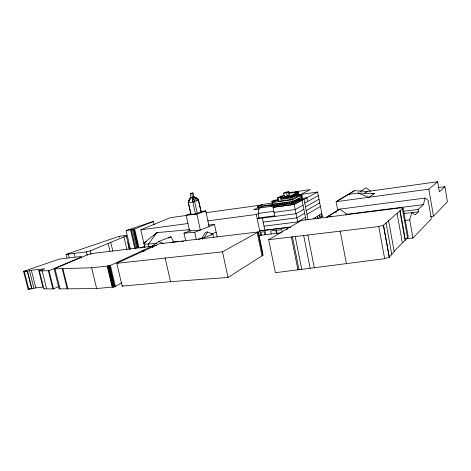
<?xml version="1.0" encoding="UTF-8"?>
<svg xmlns="http://www.w3.org/2000/svg" width="471" height="471" viewBox="0 0 471 471"><rect width="100%" height="100%" fill="white"/><g stroke="black" fill="none" stroke-linecap="round" stroke-linejoin="round"><path stroke-width="0.71" d="M303.866 209.277L296.041 213.699L257.195 218.732L258.832 217.89L258.502 213.357L258.903 208.058L262.123 206.486L271.791 205.156L270.484 205.803L273.292 205.421M193.705 197.066L194.405 197.208A5.711 4.669 32 0 1 196.372 198.061L198.638 200.187L201.205 212.021L195.5 213.84L190.926 214.329L188.329 202.477L189.436 199.527A5.746 5.305 -67 0 1 190.896 197.955L191.503 197.555M190.926 214.329L188.182 202.306L189.236 199.463A5.575 4.898 -79.8 0 1 190.584 197.979L192.062 197.296M403.594 211.273L418.095 209.495L423.405 204.638L425.048 198.073L339.668 209.136L326.415 217.331M406.385 238.691L412.932 238.002L409.729 219.904L411.678 212.645L415.192 214.829L418.495 211.767L418.095 209.495M188.329 202.477L191.138 197.602L190.272 193.64L191.567 193.222L193.086 193.022L193.952 196.984L198.638 200.187C197.161 200.41 184.055 205.756 189.66 199.951M198.332 239.468L202.053 237.943L204.12 237.778L207.687 232.026L212.898 234.169L213.657 237.708M190.402 198.78L191.138 197.602L194.658 197.108A5.564 5.016 -4.4 0 1 196.531 197.926L198.638 200.187M189.736 229.642L156.984 232.621L148.394 244.019L149.054 246.886M391.766 254.387L395.499 249.877L408.28 237.084L403.129 208.105L400.509 207.841L301.399 220.452L268.653 239.704L275.417 272.703L384.654 258.703L389.229 257.243L391.766 254.387L386.061 222.96M412.932 238.002L431.348 218.897L428.139 200.31L425.048 198.073M430.553 216.519L433.467 216.171L447.45 201.747L444.93 186.699L438.424 187.582M153.564 235.771L156.984 232.621L157.726 232.851M444.93 186.699L439.349 191.838L437.641 181.729L366.102 191.656M268.653 239.704L378.766 226.551L383.4 225.273L403.129 208.105M337.842 210.861L336.111 201.694L428.863 189.189L437.641 181.729M144.22 242.789L156.984 232.621M171.815 242.789L173.752 242.023L170.949 236.73L158.656 241.488L152.539 245.921L152.863 247.322M262.023 255.841L263.148 255.082L258.361 231.926L159.163 243.831L116.784 263.324L122.16 286.144L170.526 281.67L228.017 277.472L262.023 255.841L257.207 232.568M345.738 215.053L346.933 214.24L423.405 204.638M357.954 193.092L374.698 193.416L368.911 197.272L357.954 193.092L348.24 194.441L336.111 201.694L354.469 190.696L367.551 191.456L364.619 193.328M326.485 217.537L339.668 209.136L346.933 214.24M300.904 194.435L317.619 192.05L322.329 216.366L320.015 217.814L319.456 214.929L317.631 216.048L318.084 218.373M359.974 191.626L366.108 187.829L370.677 191.22M313.368 218.668L315.246 217.514L315.476 218.685M348.828 194.052L354.469 190.696M264.025 226.121L297.684 221.953L305.455 217.337M306.968 214.34L320.41 206.451M304.66 213.31L296.86 217.832L263.195 222.094M152.363 247.475L152.092 246.274L92.469 253.457L87.865 254.623L54.147 268.859L59.122 288.894L96.655 288.564L114.347 286.886L121.93 282.759M306.232 210.59L319.709 202.86M168.447 238.149L170.949 236.73M305.491 206.828L319.014 199.262M116.784 263.324L222.512 251.838L258.361 231.926M303.071 205.238L295.217 209.56L273.981 212.374M304.755 203.066L318.314 195.659M278.649 200.022L277.295 200.21L272.574 202.536L273.504 207.128L293.51 204.402L302.829 199.457L301.94 194.929L299.114 195.33L298.449 191.933L288.758 193.334M274.811 216.448L272.974 207.399L294.216 204.508L317.619 192.05M300.204 200.569L301.169 200.063L300.816 200.11M302.612 198.326L293.28 203.236L273.274 205.98M272.574 202.536L292.585 199.739L301.94 194.929M284.296 195.271L280.928 196.189L277.613 197.796L278.308 201.247L291.019 199.469L310.395 189.566L288.776 192.698M272.974 207.399L274.77 206.486M122.16 286.144L123.055 285.685M207.634 220.923L256.312 214.458L258.932 213.139M277.613 197.796L290.324 195.989L298.449 191.933M294.128 192.833L296.718 191.55M287.281 196.06L289.312 195.059L288.652 191.744L285.697 192.174L283.648 193.157L284.319 196.484L287.281 196.06L286.615 192.727L288.652 191.744M278.785 197.791L279.203 197.585M279.562 197.408L279.98 197.208M280.339 197.031L280.751 196.831M272.685 205.497L271.838 201.311L273.892 200.305L278.002 199.728M258.214 207.528L253.581 209.783L259.315 209M261.299 207.269L257.749 207.758L257.507 206.575L261.682 204.561L272.238 203.089M58.94 286.374L53.553 288.906L43.897 288.858L39.393 270.943L44.704 268.77L29.414 270.472L27.448 271.255L23.55 271.355L28.107 289.271L31.151 288.517M140.511 248.011L145.139 245.85M54.147 268.859L91.651 267.787L109.36 265.868L152.092 246.274M43.897 288.858L44.209 288.717M28.107 289.271C33.094 288.682 37.768 287.075 42.961 287.286L38.481 269.465M39.393 270.943L49.008 270.695L81.371 257.007L81.624 258.043M66.959 257.867L66.099 254.375L86.428 251.838L90.202 250.89L126.358 235.93L129.519 249.53M144.85 247.434L140.8 229.795L170.155 217.702L186.916 215.371M204.12 237.778L212.898 234.169L211.526 234.287M211.503 234.069L216.148 232.168M130.402 249.082L126.104 230.59L134.659 229.012L153.358 221.458L154.147 224.95M185.727 241.075L183.984 233.186L194.723 232.244L214.488 224.443L217.202 237.066M183.984 233.186L190.902 230.49M153.84 245.415L152.539 245.921L156.772 245.597M188.382 229.983L189.731 229.465M196.86 214.134L200.328 230.031L189.625 230.99L186.169 215.282L196.86 214.134L205.768 210.878L209.153 226.545M186.169 215.282L190.996 213.54M23.55 271.355L59.334 259.085L80.877 256.548L81.371 257.007M188.182 202.306L188.665 202.141M66.099 254.375L119.251 236.307L125.757 235.482L126.358 235.93M126.104 230.59L153.358 221.458M190.272 193.64L193.086 193.022M283.648 193.157L286.615 192.727M287.54 195.312L289.312 195.059M281.617 196.613L282.553 196.478M298.985 194.641L301.028 194.352M271.838 201.311L277.342 200.534M301.811 198.491L306.833 197.791L307.563 201.529M205.868 212.739L261.982 204.938M301.422 199.651L302.829 199.457M299.85 200.622L300.916 200.475M257.507 206.575L273.133 204.414M271.249 205.904L272.668 205.709M258.903 208.058L273.48 206.062M371.807 193.811L374.698 193.416M258.502 213.357L273.934 211.302M140.8 229.795L188.023 223.525M258.832 217.89L274.982 215.789M334.21 212.327L336.394 212.044M193.381 197.055L193.952 196.984L195.642 198.12M321.646 216.454L322.329 216.366M198.179 200.057L201.205 212.021M290.177 227.081L259.35 230.949L290.454 227.193M403.694 213.61L418.495 211.767M286.227 229.124L287.557 228.965M259.144 235.435L281.016 232.862M404.63 220.499L409.729 219.904M200.805 211.426L205.768 210.878M208.123 225.038L214.488 224.443M207.687 232.026L205.627 232.209L202.053 237.943L202.365 239.374M156.872 243.348L148.394 244.019A15.219 2.184 -12.8 0 1 146.251 241.641M172.351 242.129L179.392 241.576M181.5 241.411L183.613 241.246M348.24 194.441L349.653 194.517M328.911 216.065L331.625 216.831M193.304 197.196L193.822 197.42A5.193 3.874 70.7 0 1 195.224 198.485L196.719 200.846M158.656 241.488L163.985 243.725M197.337 199.262L198.468 200.022M192.91 197.325L193.181 197.59A5.711 1.943 82.5 0 1 193.928 198.821L197.384 213.416M194.788 201.506L192.663 197.414L191.797 193.446M192.904 201.924L192.339 199.239A5.57 2.62 62.7 0 1 192.498 197.791C192.615 201.188 194.446 209.218 195.5 213.84M25.752 270.601L26.04 271.743M24.298 271.337L28.802 289.059M31.345 270.26L35.802 287.893M29.414 270.472L33.853 288.005M27.448 271.255L31.91 288.841M27.353 271.255L31.81 288.835M42.143 270.872L46.629 288.764M49.008 270.695L53.553 288.906M48.336 270.713L52.87 288.894M55.019 268.835L59.982 288.864M62.867 268.611L67.848 288.805M62.213 268.629L67.2 288.847M74.188 253.363L75.036 256.83M68.33 254.093L69.184 257.59M90.202 250.89L91.033 254.364M91.651 267.787L96.655 288.564M86.428 251.838L87.27 255.323M108.136 243.466L109.961 251.167M110.397 265.391L115.354 286.321M109.613 265.75L114.594 286.762M109.36 265.868L114.347 286.886M108.825 265.927L113.811 286.939M108.295 265.985L113.281 286.974M107.994 266.015L112.981 287.01M107.682 266.05L112.663 287.027M107.205 266.103L112.192 287.092M110.767 242.377L112.822 251.078M126.128 235.753L126.369 236.801M127.829 243.065L128.071 244.108M128.312 245.155L128.554 246.192M128.795 247.234L129.036 248.276M123.955 236.919L126.911 249.606M119.251 236.307L119.493 237.355M133.735 229.242L137.979 247.652M133.405 229.324L137.656 247.734M132.451 229.565L136.714 248.005M131.332 229.842L135.601 248.305M130.544 229.954L134.818 248.441M143.955 250.007L144.232 251.214M142.907 250.49L143.184 251.691M134.659 229.012L138.904 247.405M133.999 229.177L138.244 247.575M165.133 257.802L170.526 281.67M194.723 232.244L196.325 239.568M222.512 251.838L228.017 277.472M256.312 214.458L260.604 235.264M257.984 232.138L262.777 255.317M262.371 218.061L265.774 234.658M264.914 234.758L264.296 231.75L260.846 232.162L261.464 235.164M277.048 233.328L276.436 230.295L281.729 229.66L282.217 232.097M276.465 233.398L275.847 230.366L270.601 230.996L271.219 234.016M278.002 198.167L278.314 199.704M273.045 204.131L273.351 205.662M295.205 236.53L301.74 269.265M292.444 236.86L299.02 269.677M291.355 236.995L297.949 269.859M296.571 196.631L295.994 193.716L295.6 193.911L296.177 196.831M303.654 235.524L310.142 268.276M294.216 204.508L297.684 221.953M292.585 199.739L293.51 204.402M290.324 195.989L291.019 199.469M304.013 199.292L307.999 219.563M302.099 200.31L305.985 220.016M307.84 235.023L314.275 267.652M298.308 195.742L297.737 192.845L297.348 193.039L297.925 195.942M317.819 218.538L317.366 216.213L315.511 217.349L315.741 218.52M322.07 216.525L321.516 213.663L319.715 214.77L320.274 217.649M340.203 231.155L346.421 263.736M383.4 225.273L389.229 257.243M378.766 226.551L384.654 258.703M388.61 220.74L394.139 251.302M383.5 225.185L389.323 257.142M397.077 213.369L402.358 242.83M402.358 208.777L407.509 237.749M400.197 210.655L405.413 239.869M399.844 210.967L405.06 240.192M428.863 189.189L433.467 216.171M301.681 197.832L301.204 198.079L301.146 196.448L301.681 197.832M294.01 202.565L293.51 202.83L293.197 201.282L293.704 201.017L294.01 202.565M294.716 202.2L294.21 202.459L293.904 200.911L294.41 200.652L294.716 202.2M295.417 201.829L294.917 202.094L294.611 200.546L295.111 200.287L295.417 201.829M296.112 201.464L295.611 201.723L295.311 200.181L295.806 199.922L296.112 201.464M296.807 201.099L296.312 201.358L296.006 199.822L296.5 199.563L296.807 201.099M297.495 200.734L297.001 200.993L296.701 199.457L297.195 199.204L297.495 200.734M298.184 200.375L297.696 200.634L297.389 199.098L297.884 198.844L298.184 200.375M298.867 200.016L298.379 200.269L298.078 198.738L298.567 198.485L298.867 200.016M299.55 199.657L299.067 199.91L298.761 198.385L299.25 198.132L299.55 199.657M300.233 199.298L299.744 199.551L299.444 198.032L299.933 197.779L300.233 199.298M291.419 197.702L291.013 197.908L290.707 196.366L291.113 196.16L291.419 197.702M292.126 197.349L291.72 197.549L291.414 196.007L291.82 195.806L292.126 197.349M292.827 196.99L292.426 197.196L292.12 195.653L292.52 195.453L292.827 196.99M293.527 196.637L293.127 196.843L292.821 195.306L293.221 195.106L293.527 196.637M294.222 196.283L293.827 196.489L293.521 194.953L293.916 194.753L294.222 196.283M294.917 195.936L294.522 196.136L294.216 194.605L294.611 194.405L294.917 195.936M295.605 195.583L295.211 195.783L294.911 194.258L295.305 194.064L295.605 195.583M296.977 194.894L296.589 195.088L296.288 193.569L296.677 193.375L296.977 194.894M281.375 197.791L280.428 197.926L280.74 199.463L281.682 199.327L281.375 197.791M283.036 197.555L282.088 197.69L282.394 199.227L283.342 199.092L283.036 197.555M284.696 197.32L283.748 197.455L284.054 198.992L285.002 198.856L284.696 197.32M286.362 197.084L285.408 197.219L285.72 198.756L286.674 198.627L286.362 197.084M288.034 196.843L287.08 196.978L287.387 198.521L288.34 198.391L288.034 196.843M289.706 196.607L288.752 196.743L289.059 198.285L290.018 198.15L289.706 196.607M274.322 204.002L273.145 204.161L273.457 205.692L274.628 205.533L274.322 204.002M275.965 203.772L274.787 203.937L275.099 205.468L276.277 205.309L275.965 203.772M277.619 203.543L276.442 203.708L276.748 205.244L277.931 205.079L277.619 203.543M279.274 203.313L278.09 203.478L278.402 205.015L279.586 204.85L279.274 203.313M280.934 203.083L279.75 203.248L280.062 204.785L281.246 204.626L280.934 203.083M282.6 202.854L281.411 203.019L281.723 204.561L282.912 204.396L282.6 202.854M284.266 202.624L283.077 202.789L283.383 204.332L284.578 204.167L284.266 202.624M285.938 202.389L284.743 202.559L285.055 204.102L286.25 203.937L285.938 202.389M287.616 202.159L286.415 202.324L286.727 203.872L287.922 203.708L287.616 202.159M289.294 201.929L288.093 202.094L288.405 203.643L289.6 203.478L289.294 201.929M290.978 201.694L289.771 201.859L290.083 203.413L291.284 203.248L290.978 201.694M292.662 201.458L291.461 201.629L291.767 203.178L292.974 203.013L292.662 201.458M300.951 196.896A0.907 0.359 82.1 0 0 301.428 198.232A0.907 0.359 82.1 0 0 301.581 196.872A0.907 0.359 82.1 0 0 300.951 196.896"/></g></svg>
